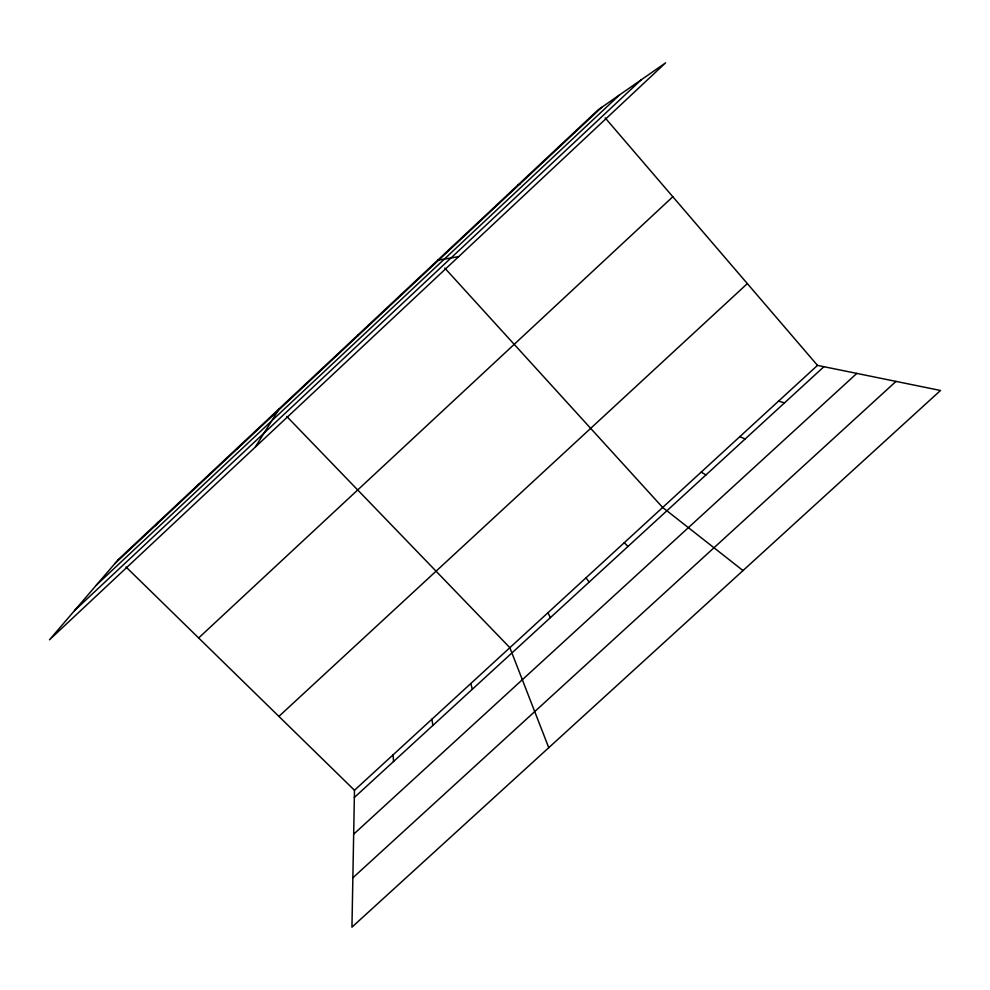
<?xml version="1.0" encoding="UTF-8"?>
<svg xmlns="http://www.w3.org/2000/svg" width="990" height="990" viewBox="0 0 990 990"><rect width="100%" height="100%" fill="white"/><g stroke="black" fill="none" stroke-linecap="round" stroke-linejoin="round"><path stroke-width="1.49" d="M817.493 365.384L354.482 790.268L351.945 927.147L940.5 390.481L817.493 365.384L605.15 117.859M358.12 335.622L358.207 334.719M318.013 373.218L318.681 371.757M255.321 447.059L279.279 408.672M237.006 449.126L238.838 446.577M196.107 487.439L198.532 484.345M155.368 525.628L158.363 521.99M114.766 563.681L601.71 107.353M96.438 585.053L619.579 94.916M74.51 610.62L641.025 79.967M198.644 637.968L672.829 196.75M278.895 716.389L747.351 283.61M354.346 797.47L823.94 366.696M353.665 834.186L856.82 373.403M352.861 877.796L896.012 381.397M557.877 147.597L560.761 145.728M517.671 185.279L519.948 183.979M477.588 222.824L479.271 222.082M437.667 260.246L458.655 256.645M778.598 401.074L784.476 402.893M739.827 436.652L745.148 438.978M701.18 472.119L705.957 474.928M743.007 570.562L662.669 507.462L444.77 268.055M126.002 566.973L354.482 790.268M624.282 542.681L627.945 546.492M286.754 416.419L509.862 647.683L548.757 747.685M586.018 577.801L589.137 582.095M547.878 612.798L550.452 617.574M470.819 683.508L472.317 689.263M431.912 719.21L432.853 725.447M393.129 754.801L393.537 761.52M118.342 559.499L49.5 639.8L665.602 62.853L598.22 109.779L118.342 559.499"/></g></svg>
